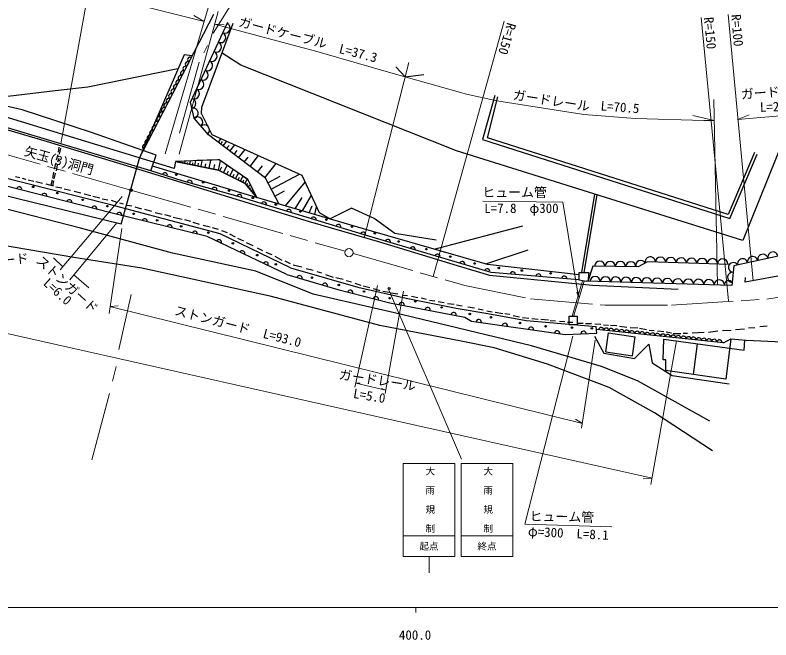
# Model space of a CAD drawing. Units: millimetres, scale not verified. Extents: x 40000 to 680000, y 20000 to 380000.
# Drawn here: x 390549 to 536609, y 198715 to 319514 of the extents above; entities that cross this region are included whole.
import ezdxf
from ezdxf.enums import TextEntityAlignment as Align

# ---------------------------------------------------------------- set-up
doc = ezdxf.new("R2010")
doc.units = ezdxf.units.MM
doc.header["$LTSCALE"] = 1000
doc.header["$PDMODE"] = 32
doc.header["$PDSIZE"] = 500
doc.linetypes.add('CHAIN', pattern=[18.5, 12, -1.5, 3.5, -1.5])
for name, color, linetype, lineweight in [('M-BGD', 7, 'Continuous', 25), ('M-BMK', 2, 'CHAIN', 13), ('M-BMK-HTXT', 7, 'Continuous', 13), ('M-BMK-SRVR', 3, 'Continuous', 13), ('M-STR-HTXT', 7, 'Continuous', 13), ('M-STR-STRC', 7, 'Continuous', 13), ('M-TTL-BAND', 7, 'Continuous', 13)]:
    doc.layers.add(name, color=color, linetype=linetype, lineweight=lineweight)
doc.layers.add('M-OTRS', color=6, linetype='Continuous')
doc.styles.add('@ＭＳ ゴシック', font='')
doc.styles.add('ＭＳ ゴシック', font='')
doc.styles.get('@ＭＳ ゴシック').set_extended_font_data('@MS Gothic')
doc.styles.get('ＭＳ ゴシック').set_extended_font_data('MS Gothic')

# ---------------------------------------------------------------- blocks, each defined once
blk = doc.blocks.new('open_arrow')
at = {"color": 0, "linetype": 'Continuous', "lineweight": -2}
blk.add_lwpolyline([(7.5, 1.25), (0, 0), (7.5, -1.25)], dxfattribs=at)

msp = doc.modelspace()

# ---------------------------------------------------------------- linework, layer by layer
at = {"layer": 'M-BGD'}
for p, q in [((414636, 292067), (428936, 319672)), ((424424, 302711), (431643, 318121)), ((432615, 317890), (426599, 301646)), ((423244, 311804), (414596, 291923)), ((424765, 311620), (415284, 293318)), ((424765, 311620), (423244, 311804)), ((434180, 309825), (430571, 312138)), ((475831, 293257), (434180, 309825)), ((404622, 305625), (421976, 309188)), ((465911, 307551), (464141, 309507)), ((465911, 307551), (469557, 308013)), ((398281, 304931), (404622, 305625)), ((389165, 303866), (398281, 304931)), ((483236, 303947), (480875, 295455)), ((391941, 301170), (385508, 302697)), ((425164, 299564), (424424, 302711)), ((481824, 295802), (483814, 303716)), ((421298, 289879), (385201, 300893)), ((405292, 296797), (391941, 301170)), ((426599, 301646), (426506, 300536)), ((427940, 296375), (425164, 299564)), ((426506, 300536), (428598, 296450)), ((383535, 298932), (396562, 295137)), ((416762, 289375), (385172, 298880)), ((417787, 292447), (405292, 296797)), ((396562, 295137), (402648, 293263)), ((438908, 287999), (427940, 296375)), ((428598, 296450), (445953, 288537)), ((430329, 295661), (429783, 294967)), ((430277, 294590), (430657, 295073)), ((430771, 294213), (431492, 295130)), ((480875, 295455), (528658, 280160)), ((528380, 280993), (481824, 295802)), ((539232, 295941), (531180, 275949)), ((399007, 293994), (398868, 293045)), ((399146, 292652), (399400, 293763)), ((431416, 293720), (431887, 294320)), ((432061, 293228), (433012, 294437)), ((398775, 292467), (398498, 291495)), ((402648, 293263), (414217, 289815)), ((416770, 289373), (417787, 292447)), ((432904, 292584), (433494, 293336)), ((433746, 291941), (434997, 293532)), ((435947, 290260), (437590, 292350)), ((531180, 275949), (475831, 293257)), ((533471, 292933), (528380, 280993)), ((528658, 280160), (533933, 292655)), ((398336, 290801), (398104, 289737)), ((398822, 291125), (399053, 291865)), ((411054, 279107), (414636, 292067)), ((421575, 291221), (421298, 289879)), ((429952, 291545), (421575, 291221)), ((421575, 291221), (429859, 289555)), ((429859, 289555), (421575, 291221)), ((422658, 291263), (421658, 291224)), ((421870, 291161), (421877, 291197)), ((422360, 291063), (422398, 291253)), ((422850, 290964), (422881, 291118)), ((423341, 290866), (423426, 291292)), ((424656, 291340), (423657, 291301)), ((423831, 290767), (423886, 291040)), ((424321, 290668), (424454, 291332)), ((424811, 290570), (424890, 290961)), ((425301, 290471), (425483, 291372)), ((426655, 291417), (425655, 291378)), ((425895, 290352), (426000, 290874)), ((426489, 290233), (426728, 291420)), ((427272, 290075), (427410, 290763)), ((428653, 291494), (427654, 291456)), ((428055, 289918), (428370, 291483)), ((429952, 291545), (429652, 291533)), ((429859, 289555), (430222, 291359)), ((435551, 287704), (429952, 291545)), ((430529, 291148), (429952, 291545)), ((434846, 291100), (435593, 292050)), ((438821, 288065), (440976, 290806)), ((408775, 282925), (381656, 289774)), ((398521, 289413), (398752, 290477)), ((414217, 289815), (429466, 285095)), ((422825, 287478), (416762, 289375)), ((435459, 284742), (417086, 290295)), ((428957, 289736), (429136, 290628)), ((429859, 289555), (434996, 286963)), ((434996, 286963), (429859, 289555)), ((430143, 289411), (430519, 290155)), ((430840, 289060), (431543, 290453)), ((432179, 290017), (431354, 290583)), ((431454, 288750), (431785, 289405)), ((432068, 288440), (432687, 289668)), ((433828, 288886), (433003, 289452)), ((437384, 289162), (438334, 290371)), ((390638, 288311), (391471, 288103)), ((391888, 288010), (392628, 287825)), ((397989, 289158), (397780, 287978)), ((398104, 287839), (398359, 288927)), ((432609, 288167), (432900, 288745)), ((433150, 287895), (433696, 288976)), ((433627, 287654), (433883, 288163)), ((434103, 287414), (434584, 288367)), ((435477, 287755), (434652, 288320)), ((434996, 286963), (435416, 287796)), ((441582, 282961), (438908, 287999)), ((439404, 287064), (441789, 288351)), ((440049, 285849), (445494, 288746)), ((445953, 288537), (449285, 281363)), ((411054, 279107), (381760, 286280)), ((393091, 287663), (394179, 287409)), ((394572, 287339), (395868, 287038)), ((396469, 286876), (397904, 286529)), ((397688, 287631), (397480, 286613)), ((397850, 286451), (398058, 287492)), ((398413, 286321), (399547, 286090)), ((433654, 284424), (422825, 287478)), ((434550, 287188), (434775, 287635)), ((434996, 286963), (437300, 284206)), ((437300, 284206), (434996, 286963)), ((435216, 286700), (435511, 286947)), ((435536, 286317), (436036, 286734)), ((437300, 284206), (435551, 287704)), ((436406, 285995), (435958, 286890)), ((442795, 282609), (446579, 287188)), ((403168, 278309), (374568, 285714)), ((400056, 285928), (401259, 285696)), ((401977, 285488), (403226, 285164)), ((403920, 284979), (405193, 284655)), ((429466, 285095), (447190, 279703)), ((435857, 285933), (436062, 286104)), ((436178, 285549), (436496, 285815)), ((436498, 285166), (436612, 285261)), ((436819, 284782), (436955, 284896)), ((437300, 284206), (436853, 285101)), ((440750, 284529), (442591, 285508)), ((500053, 269742), (502557, 284898)), ((405586, 284539), (406951, 284192)), ((407345, 284007), (408479, 283822)), ((409103, 283706), (410168, 283359)), ((457811, 277065), (433654, 284424)), ((457904, 278216), (435459, 284742)), ((437140, 284398), (437162, 284417)), ((444645, 282071), (446044, 284238)), ((446100, 281648), (447794, 284572)), ((502991, 284759), (500476, 269742)), ((430156, 277233), (408775, 282925)), ((410700, 283197), (411417, 283012)), ((412227, 282758), (413130, 282642)), ((413685, 282434), (415004, 282086)), ((415582, 281971), (416901, 281624)), ((447360, 281282), (447941, 282630)), ((448448, 280966), (448796, 282415)), ((455532, 282173), (451441, 280095)), ((459952, 280206), (455532, 282173)), ((417642, 281369), (418984, 281045)), ((419400, 280953), (420673, 280629)), ((421089, 280467), (422825, 280073)), ((449285, 281363), (451441, 280095)), ((423265, 279981), (424445, 279657)), ((424907, 279472), (426088, 279125)), ((447190, 279703), (460958, 275654)), ((463932, 277268), (459952, 280206)), ((420939, 273496), (403168, 278309)), ((426897, 278870), (428263, 278558)), ((428621, 278431), (429813, 278118)), ((430426, 277864), (431525, 277459)), ((481830, 271275), (457904, 278216)), ((471560, 274254), (488679, 278783)), ((443789, 270678), (430156, 277233)), ((431976, 277216), (433099, 276614)), ((433527, 276394), (434707, 275839)), ((482524, 269753), (457811, 277065)), ((471938, 276018), (463932, 277268)), ((401927, 272649), (382213, 276027)), ((435216, 275561), (436477, 274948)), ((460958, 275654), (475976, 271095)), ((546481, 274798), (529450, 271049)), ((437044, 269979), (420939, 273496)), ((437298, 274520), (438386, 274011)), ((439034, 273664), (440191, 273247)), ((489628, 274086), (481442, 271387)), ((415070, 270612), (401927, 272649)), ((440723, 272923), (442111, 272160)), ((442690, 271975), (443708, 271489)), ((512744, 271790), (510985, 270818)), ((528617, 271327), (512744, 271790)), ((440107, 265105), (415070, 270612)), ((443789, 270678), (456776, 266889)), ((444286, 271234), (445953, 270818)), ((446786, 270494), (448151, 270170)), ((475976, 271095), (482223, 269244)), ((499572, 269324), (481830, 271275)), ((502192, 270957), (501249, 268029)), ((510985, 270818), (502192, 270957)), ((529450, 271049), (529080, 267254)), ((546758, 270725), (531666, 267873)), ((448151, 265536), (437044, 269979)), ((443060, 269367), (452896, 266452)), ((448845, 269962), (449770, 269661)), ((450557, 269360), (451992, 268874)), ((452547, 268781), (453936, 268434)), ((482223, 269244), (502123, 267277)), ((499508, 268319), (482524, 269753)), ((499587, 268303), (499566, 269742)), ((499566, 269742), (501417, 269742)), ((501417, 269742), (501264, 268032)), ((531666, 267873), (531703, 268800)), ((454560, 268180), (455578, 267925)), ((456226, 267717), (457383, 267324)), ((499508, 268319), (500943, 268041)), ((529080, 267254), (500943, 268041)), ((452896, 266452), (462987, 263902)), ((456776, 266889), (466102, 264777)), ((457823, 267185), (459119, 266861)), ((459743, 266676), (461039, 266282)), ((461595, 266144), (462821, 265958)), ((502123, 267277), (518691, 266537)), ((461025, 259506), (440107, 265105)), ((463885, 261926), (448151, 265536)), ((463168, 265797), (464487, 265611)), ((465343, 265334), (466384, 265287)), ((466102, 264777), (475792, 262882)), ((467125, 265195), (468351, 264894)), ((468999, 264825), (470017, 264593)), ((470619, 264385), (471683, 264292)), ((462987, 263902), (477450, 261097)), ((472308, 264130), (473465, 263969)), ((474136, 263783), (475386, 263621)), ((475848, 263483), (476959, 263297)), ((478023, 263136), (479319, 262927)), ((490357, 255540), (463885, 261926)), ((475792, 262882), (481912, 261826)), ((480013, 262742), (481008, 262534)), ((481703, 262349), (482744, 262117)), ((481912, 261826), (489307, 260442)), ((483322, 262071), (484803, 261840)), ((485197, 261817), (486168, 261678)), ((477450, 261097), (478761, 260369)), ((478761, 260369), (496830, 257746)), ((486793, 261423), (488020, 261192)), ((488575, 261030), (489824, 260937)), ((489307, 260442), (502859, 259312)), ((490403, 260868), (491629, 260706)), ((492161, 260706), (493619, 260590)), ((493943, 260498), (495008, 260428)), ((495748, 260313), (496766, 260266)), ((497275, 260174), (498340, 260174)), ((497540, 261333), (497540, 259687)), ((497540, 261333), (499186, 261333)), ((499186, 261333), (499186, 259687)), ((476759, 256497), (461025, 259506)), ((497540, 259687), (499186, 259687)), ((499080, 259942), (500353, 259965)), ((500769, 259896), (501972, 259873)), ((501972, 259873), (501903, 259873)), ((503731, 259665), (502597, 259780)), ((502950, 258037), (502859, 259312)), ((504286, 259618), (505235, 259595)), ((505605, 259537), (506832, 259480)), ((507352, 259375), (508799, 259179)), ((509400, 259086), (510869, 259063)), ((511240, 258959), (512559, 258751)), ((513102, 258600), (514063, 258531)), ((527240, 258508), (528953, 258623)), ((529751, 258727), (531533, 258878)), ((532285, 259075), (533534, 259098)), ((534483, 259283), (535895, 259422)), ((496830, 257746), (502950, 258037)), ((502534, 257437), (504315, 254129)), ((504735, 254438), (505241, 258081)), ((505241, 258081), (510401, 257294)), ((509895, 253651), (510401, 257294)), ((514711, 258473), (515914, 258369)), ((516377, 258288), (517372, 258114)), ((517719, 257975), (519211, 257975)), ((519628, 257987), (520519, 257987)), ((521386, 258114), (523700, 258195)), ((524522, 258207), (526361, 258438)), ((483146, 255202), (476759, 256497)), ((510239, 253134), (513016, 255887)), ((513016, 255887), (513687, 252301)), ((515772, 252888), (515911, 256845)), ((515911, 256845), (531460, 254739)), ((522364, 255971), (521597, 250032)), ((527478, 256142), (528869, 256937)), ((528869, 256937), (527920, 249093)), ((528869, 256937), (531831, 256636)), ((531460, 254739), (531587, 256661)), ((531845, 256668), (538879, 256367)), ((493466, 252055), (483146, 255202)), ((503870, 251560), (490357, 255540)), ((504735, 254438), (509895, 253651)), ((504315, 254129), (510239, 253134)), ((516304, 252865), (515772, 252888)), ((516281, 250875), (516304, 252865)), ((505359, 247519), (493466, 252055)), ((510812, 248783), (503870, 251560)), ((513687, 252301), (517528, 249848)), ((527920, 249093), (516235, 250828)), ((517528, 249848), (528519, 248205)), ((524788, 241009), (510812, 248783)), ((514106, 242614), (505359, 247519)), ((525305, 235256), (514106, 242614))]:
    msp.add_line(p, q, dxfattribs=at)
for points in [[(443060, 269367), (427645, 276678), (409064, 281259), (382249, 288119)], [(527478, 256142), (515144, 257414), (502902, 258715)]]:
    msp.add_lwpolyline(points, dxfattribs=at)
for centre, radius in [((421727, 288675), 150), ((394035, 286304), 150), ((426887, 287171), 150), ((398710, 285100), 150), ((431862, 285575), 150), ((403592, 283805), 150), ((436490, 284186), 150), ((408382, 282578), 150), ((440933, 282891), 150), ((413449, 281097), 150), ((445676, 281549), 150), ((418008, 279848), 150), ((450697, 279975), 150), ((422635, 278691), 150), ((427888, 277464), 150), ((455649, 278610), 150), ((460069, 277314), 150), ((432632, 275382), 150), ((464697, 275741), 150), ((437329, 273091), 150), ((470019, 274260), 150), ((474647, 272825), 150), ((440939, 271309), 150), ((479367, 271483), 150), ((484041, 270604), 150), ((488484, 270141), 150), ((447906, 268729), 150), ((494037, 269586), 150), ((453115, 267345), 150), ((457960, 266070), 150), ((462832, 266662), 200), ((462832, 266662), 200), ((462951, 264795), 150), ((467905, 264157), 150), ((472969, 262992), 150), ((478433, 261717), 150), ((482513, 261097), 150), ((488123, 259968), 150), ((493078, 259349), 150), ((498178, 259094), 150), ((502003, 258948), 150)]:
    msp.add_circle(centre, radius, dxfattribs=at)
for centre, radius, start, end in [((431117, 316999), 1000, 244.89839, 64.89839), ((430269, 315188), 1000, 244.89839, 64.89839), ((429420, 313377), 1000, 244.89839, 64.89839), ((424394, 310904), 500, 62.61486, 242.61486), ((428572, 311566), 1000, 244.89839, 64.89839), ((423934, 310017), 500, 62.61486, 242.61486), ((427724, 309755), 1000, 244.89839, 64.89839), ((423014, 308241), 500, 62.61486, 242.61486), ((423474, 309129), 500, 62.61486, 242.61486), ((426875, 307944), 1000, 244.89839, 64.89839), ((422094, 306465), 500, 62.61486, 242.61486), ((422554, 307353), 500, 62.61486, 242.61486), ((426027, 306132), 1000, 244.89839, 64.89839), ((421634, 305577), 500, 62.61486, 242.61486), ((420714, 303801), 500, 62.61486, 242.61486), ((421174, 304689), 500, 62.61486, 242.61486), ((425178, 304321), 1000, 244.89839, 64.89839), ((419794, 302025), 500, 62.61486, 242.61486), ((420254, 302913), 500, 62.61486, 242.61486), ((424503, 302475), 974, 281.86578, 75.07688), ((419335, 301137), 500, 62.61486, 242.61486), ((424932, 300548), 1000, 283.24052, 103.24052), ((418415, 299361), 500, 62.61486, 242.61486), ((418875, 300249), 500, 62.61486, 242.61486), ((425815, 298819), 999, 310.90015, 130.87412), ((417495, 297585), 500, 62.61486, 242.61486), ((417955, 298473), 500, 62.61486, 242.61486), ((427126, 297310), 1000, 311.04027, 131.04027), ((417035, 296697), 500, 62.61486, 242.61486), ((416115, 294922), 500, 62.61486, 242.61486), ((416575, 295810), 500, 62.61486, 242.61486), ((415655, 294034), 500, 62.61486, 242.61486), ((419470, 288528), 500, 342.62107, 162.62107), ((391322, 285798), 500, 345.65174, 165.65174), ((424253, 287075), 500, 344.24883, 164.24883), ((396166, 284559), 500, 345.65174, 165.65174), ((429066, 285718), 500, 344.24883, 164.24883), ((433877, 284356), 500, 343.05687, 163.69784), ((401010, 283319), 500, 345.65174, 165.65174), ((438660, 282899), 500, 343.05938, 163.05938), ((405854, 282080), 500, 345.65174, 165.65174), ((443443, 281442), 500, 343.05938, 163.05938), ((410702, 280855), 500, 346.14858, 166.14858), ((448226, 279985), 500, 343.05938, 163.05938), ((415557, 279658), 500, 346.14858, 166.14858), ((453009, 278528), 500, 343.05938, 163.05938), ((420411, 278461), 500, 346.14858, 166.14858), ((425266, 277264), 500, 346.14858, 166.14858), ((457792, 277071), 500, 343.4988, 163.05942), ((429949, 275585), 500, 334.62642, 154.62642), ((462586, 275652), 500, 343.51756, 163.51756), ((467381, 274234), 500, 343.51756, 163.51756), ((434466, 273443), 500, 334.62642, 154.62642), ((472175, 272815), 500, 343.51756, 163.51756), ((535055, 272283), 1000, 12.41336, 192.41336), ((537008, 272713), 1000, 12.41336, 192.41336), ((438984, 271300), 500, 334.62642, 154.62642), ((476970, 271397), 500, 343.51756, 163.51756), ((503534, 270935), 1000, 359.0954, 179.0954), ((505534, 270904), 1000, 359.0954, 179.0954), ((507533, 270872), 1000, 359.0954, 179.0954), ((509533, 270841), 1000, 359.0954, 179.0954), ((511469, 271116), 980, 27.34009, 197.28371), ((513297, 271800), 986, 356.77697, 193.721), ((515281, 271716), 1000, 358.33004, 178.33004), ((517280, 271657), 1000, 358.33004, 178.33004), ((519279, 271599), 1000, 358.33004, 178.33004), ((521279, 271541), 1000, 358.33004, 178.33004), ((523278, 271482), 1000, 358.33004, 178.33004), ((525277, 271424), 1000, 358.33004, 178.33004), ((527276, 271366), 1000, 358.33004, 178.33004), ((529347, 270741), 947, 29.5461, 268.81472), ((531148, 271423), 1000, 12.41336, 192.41336), ((533101, 271853), 1000, 12.41336, 192.41336), ((481764, 269978), 500, 343.51756, 163.51756), ((445506, 268631), 511, 344.70877, 162.28251), ((486717, 269399), 500, 355.17176, 175.17176), ((491699, 268978), 500, 355.17176, 175.17176), ((496681, 268557), 500, 355.17176, 175.17176), ((502642, 267994), 1000, 358.3984, 178.3984), ((504641, 267938), 1000, 358.3984, 178.3984), ((506640, 267882), 1000, 358.3984, 178.3984), ((508639, 267826), 1000, 358.3984, 178.3984), ((510639, 267770), 1000, 358.3984, 178.3984), ((529231, 268798), 1000, 84.4278, 264.4278), ((450402, 267180), 511, 344.70877, 162.28251), ((512638, 267714), 1000, 358.3984, 178.3984), ((514637, 267658), 1000, 358.3984, 178.3984), ((516636, 267602), 1000, 358.3984, 178.3984), ((518635, 267546), 1000, 358.3984, 178.3984), ((520635, 267490), 1000, 358.3984, 178.3984), ((522634, 267435), 1000, 358.3984, 178.3984), ((524633, 267379), 1000, 358.3984, 178.3984), ((526632, 267323), 1000, 358.3984, 178.3984), ((528431, 267405), 807, 29.52877, 187.87045), ((455326, 265827), 511, 347.03097, 164.60471), ((460278, 264576), 511, 347.03097, 164.60471), ((465258, 263451), 511, 350.23663, 167.81037), ((470271, 262479), 511, 350.23663, 167.81037), ((475285, 261506), 511, 350.23663, 167.81037), ((480149, 260156), 511, 352.95369, 170.52743), ((485203, 259423), 511, 352.95369, 170.52743), ((490257, 258689), 511, 352.95369, 170.52743), ((503776, 258622), 500, 353.93441, 173.93441), ((504771, 258517), 500, 353.93441, 173.93441), ((505765, 258411), 500, 353.93441, 173.93441), ((506759, 258305), 500, 353.93441, 173.93441), ((507754, 258200), 500, 353.93441, 173.93441), ((508748, 258094), 500, 353.93441, 173.93441), ((495311, 257955), 511, 352.95369, 170.52743), ((500400, 257905), 511, 3.93944, 181.51318), ((509743, 257988), 500, 353.93441, 173.93441), ((510737, 257883), 500, 353.93441, 173.93441), ((511731, 257777), 500, 353.93441, 173.93441), ((512726, 257671), 500, 353.93441, 173.93441), ((513720, 257566), 500, 353.93441, 173.93441), ((514715, 257460), 500, 353.95797, 173.93446), ((515709, 257356), 500, 354.10853, 174.10853), ((516704, 257253), 500, 354.10853, 174.10853), ((517699, 257151), 500, 354.10853, 174.10853), ((518693, 257048), 500, 354.10853, 174.10853), ((519688, 256945), 500, 354.10853, 174.10853), ((520683, 256843), 500, 354.10853, 174.10853), ((521678, 256740), 500, 354.10853, 174.10853), ((522672, 256638), 500, 354.10853, 174.10853), ((523667, 256535), 500, 354.10853, 174.10853), ((524662, 256432), 500, 354.10853, 174.10853), ((525656, 256330), 500, 354.10853, 174.10853), ((526651, 256227), 500, 354.10853, 174.10853)]:
    msp.add_arc(centre, radius, start, end, dxfattribs=at)
at = {"layer": 'M-BMK'}
for p, q in [((383849, 293975), (412938, 285679)), ((412938, 285679), (454327, 273856)), ((455867, 273442), (477432, 267221)), ((477432, 267221), (490158, 264676)), ((536205, 264629), (545461, 266157)), ((490158, 264676), (504597, 263426)), ((517370, 263426), (536205, 264629)), ((504597, 263426), (517370, 263426))]:
    msp.add_line(p, q, dxfattribs=at)
at = {"layer": 'M-BMK-HTXT'}
for p, q in [((428840, 316005), (436237, 327913)), ((427036, 312217), (427758, 313660)), ((422346, 296701), (426134, 310413)), ((412964, 265490), (410619, 254846)), ((410077, 251598), (409356, 248711)), ((408815, 246366), (405387, 233557))]:
    msp.add_line(p, q, dxfattribs=at)
at = {"layer": 'M-BMK-SRVR'}
msp.add_circle((455079, 273584), 800, dxfattribs=at)
at = {"layer": 'M-OTRS'}
msp.add_point((412938, 285679), dxfattribs=at)
at = {"layer": 'M-STR-HTXT'}
for p, q in [((406014, 331251), (399396, 294645)), ((427080, 318280), (405875, 323616)), ((419574, 292702), (427858, 320931)), ((429778, 320214), (422258, 292655)), ((427080, 318280), (425061, 319456)), ((528403, 264287), (523127, 319080)), ((533211, 268140), (528328, 319624)), ((448868, 312509), (429108, 317758)), ((429108, 317758), (430961, 317640)), ((485087, 318340), (471359, 269007)), ((463585, 308205), (448868, 312509)), ((458049, 276676), (466631, 310380)), ((477780, 304213), (463585, 308205)), ((483635, 302918), (477780, 304213)), ((500480, 300280), (483635, 302918)), ((525579, 303175), (526263, 267316)), ((510476, 299539), (500480, 300280)), ((523646, 299151), (510476, 299539)), ((525656, 299150), (521540, 300135)), ((530175, 299352), (532415, 300251)), ((530175, 299352), (540650, 300233)), ((523646, 299151), (525656, 299150)), ((411244, 284418), (399258, 270257)), ((401109, 268359), (410226, 279373)), ((411186, 278276), (408732, 261850)), ((397962, 272571), (399759, 270849)), ((401873, 269283), (404765, 266786)), ((500221, 268151), (498193, 261294)), ((500509, 268066), (498480, 261209)), ((460582, 267237), (456226, 247587)), ((465601, 266152), (462076, 246350)), ((408885, 263187), (410476, 263275)), ((408885, 263187), (500231, 240549)), ((381647, 259567), (450357, 244182)), ((498340, 257437), (489084, 221063)), ((502622, 256653), (500024, 239652)), ((513426, 228745), (518391, 256509)), ((456392, 248338), (457220, 248366)), ((456392, 248338), (462189, 246984)), ((462189, 246984), (461342, 247303)), ((450357, 244182), (513644, 229961)), ((500231, 240549), (498837, 241382)), ((513644, 229961), (511934, 229873)), ((489084, 221063), (505861, 220564))]:
    msp.add_line(p, q, dxfattribs=at)
msp.add_lwpolyline([(499460, 265002), (496403, 283343), (480923, 283533)], dxfattribs=at)
at = {"layer": 'M-STR-STRC'}
for p, q in [((462682, 266530), (476793, 233646)), ((465544, 232811), (465544, 214811)), ((465544, 232811), (475544, 232811)), ((475544, 232811), (475544, 214811)), ((476738, 232811), (486738, 232811)), ((476738, 232811), (476738, 214811)), ((486738, 232811), (486738, 214811)), ((465544, 218811), (475544, 218811)), ((476738, 218811), (486738, 218811)), ((465544, 214811), (475544, 214811)), ((470544, 214811), (470544, 211668)), ((476738, 214811), (486738, 214811))]:
    msp.add_line(p, q, dxfattribs=at)
at = {"layer": 'M-TTL-BAND'}
for p, q in [((40000, 205000), (579000, 205000)), ((468000, 205000), (468000, 204000))]:
    msp.add_line(p, q, dxfattribs=at)

# ---------------------------------------------------------------- block references
at = {"layer": 'M-STR-HTXT', "xscale": 133, "yscale": 133, "rotation": 99.5}
msp.add_blockref('open_arrow', (499460, 265002), dxfattribs=at)

# ---------------------------------------------------------------- texts
at = {"layer": 'M-BGD', "style": 'ＭＳ ゴシック'}
msp.add_text('矢玉(3)洞門', height=1833, rotation=344, dxfattribs=at).set_placement((392039, 291906), align=Align.BOTTOM_LEFT)
at = {"layer": 'M-STR-HTXT', "style": 'ＭＳ ゴシック'}
for s, rotation, p in [('ガードケーブル', 345.538, (433469, 316876)), ('R=150', 275.153, (523131, 319010)), ('R=100', 274.78, (528395, 319554)), ('R=150', 253.762, (485125, 318341)), ('L=37.3', 345.538, (452877, 311674)), ('ガードレール', 4.326, (530927, 302731)), ('ガードレール', 351.144, (486558, 302711)), ('L=70.5', 355.734, (503612, 300539)), ('L=20.0', 2.101, (534538, 300246)), ('ストンガード', 5.004, (378336, 269764)), ('ストンガード', 317.79, (394095, 271431)), ('L=6.0', 317.79, (395474, 267073)), ('ストンガード', 345.538, (421067, 261061)), ('L=93.0', 345.538, (438179, 256612)), ('ガードレール', 351.144, (452943, 248654)), ('L=5.0', 350.538, (455711, 244973)), ('ヒューム管', 358.997, (489941, 221195)), ('φ=300\u3000L=8.1', 357.268, (489597, 218256))]:
    msp.add_text(s, height=1833, rotation=rotation, dxfattribs=at).set_placement(p, align=Align.BOTTOM_LEFT)
for s, p in [('ヒューム管', (480824, 283792)), ('L=7.8\u3000φ300', (481213, 280700))]:
    msp.add_text(s, height=1833, dxfattribs=at).set_placement(p, align=Align.BOTTOM_LEFT)
at = {"layer": 'M-STR-STRC', "style": '@ＭＳ ゴシック'}
for p in [(470744, 225811), (481938, 225811)]:
    msp.add_text('大\u3000雨\u3000規\u3000制', height=1320, rotation=270, dxfattribs=at).set_placement(p, align=Align.MIDDLE_CENTER)
at = {"layer": 'M-STR-STRC', "style": 'ＭＳ ゴシック'}
for s, p in [('起点', (470544, 216811)), ('終点', (481738, 216811))]:
    msp.add_text(s, height=1320, dxfattribs=at).set_placement(p, align=Align.MIDDLE_CENTER)
at = {"layer": 'M-TTL-BAND', "style": 'ＭＳ ゴシック'}
msp.add_text('400.0', height=1833, dxfattribs=at).set_placement((467844, 198195), align=Align.BOTTOM_CENTER)

doc.saveas('drawing.dxf')
